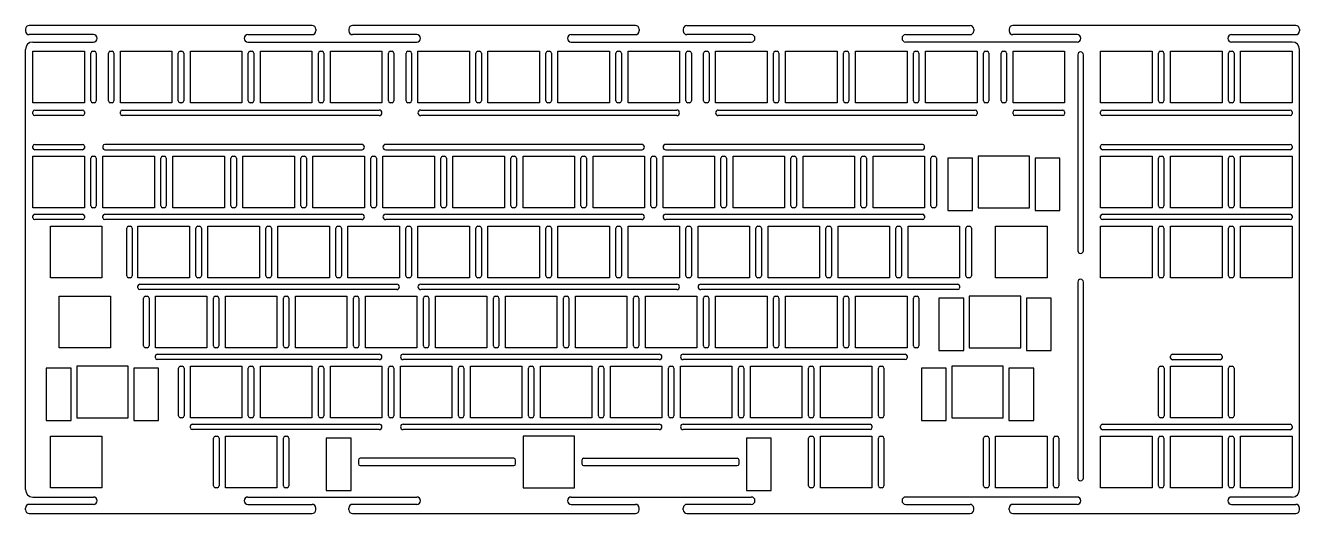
# Model space of a CAD drawing. Extents: x 6 to 352, y 1 to 133.
import ezdxf

# ---------------------------------------------------------------- set-up
doc = ezdxf.new("R2010")
doc.units = 0
doc.header["$MEASUREMENT"] = 0
doc.layers.add('SUIT-00-06_PBL7', color=7, linetype='Continuous')

msp = doc.modelspace()

# ---------------------------------------------------------------- linework, layer by layer
at = {"linetype": 'Continuous'}
for p, q in [((5.59, 132.46), (5.59, 131.96)), ((83.59, 133.46), (6.59, 133.46)), ((84.59, 132.46), (84.59, 131.96)), ((93.59, 132.46), (93.59, 131.96)), ((171.59, 133.46), (94.59, 133.46)), ((172.59, 132.46), (172.59, 131.96)), ((184.59, 132.46), (184.59, 131.96)), ((185.59, 133.46), (262.6, 133.46)), ((263.6, 132.46), (263.6, 131.96)), ((273.26, 132.46), (273.26, 131.96)), ((351.26, 133.46), (274.26, 133.46)), ((352.26, 132.46), (352.26, 131.96)), ((24.09, 130.96), (6.59, 130.96)), ((7.59, 128.96), (24.09, 128.96)), ((25.09, 129.96), (25.09, 129.96)), ((65.09, 129.96), (65.09, 129.96)), ((66.09, 130.96), (83.59, 130.96)), ((66.09, 128.96), (112.09, 128.96)), ((112.09, 130.96), (94.59, 130.96)), ((113.09, 129.96), (113.09, 129.96)), ((153.09, 129.96), (153.09, 129.96)), ((154.09, 130.96), (171.59, 130.96)), ((154.09, 128.96), (203.09, 128.96)), ((203.09, 130.96), (185.59, 130.96)), ((204.09, 129.96), (204.09, 129.96)), ((244.1, 129.96), (244.1, 129.96)), ((245.1, 130.96), (262.6, 130.96)), ((291.76, 128.96), (245.1, 128.96)), ((291.76, 130.96), (274.26, 130.96)), ((292.76, 129.96), (292.76, 129.96)), ((332.76, 129.96), (332.76, 129.96)), ((333.76, 130.96), (351.26, 130.96)), ((350.26, 128.96), (333.76, 128.96)), ((5.59, 7.13), (5.59, 126.96)), ((23.37, 112.94), (23.37, 125.94)), ((23.87, 126.44), (24.37, 126.44)), ((24.87, 125.94), (24.87, 112.94)), ((28.18, 112.94), (28.18, 125.94)), ((28.68, 126.44), (29.18, 126.44)), ((29.68, 125.94), (29.68, 112.94)), ((47.18, 112.94), (47.18, 125.94)), ((47.68, 126.44), (48.18, 126.44)), ((48.68, 125.94), (48.68, 112.94)), ((66.23, 112.94), (66.23, 125.94)), ((66.73, 126.44), (67.23, 126.44)), ((67.73, 125.94), (67.73, 112.94)), ((85.28, 112.94), (85.28, 125.94)), ((85.78, 126.44), (86.28, 126.44)), ((86.78, 125.94), (86.78, 112.94)), ((104.33, 112.94), (104.33, 125.94)), ((104.83, 126.44), (105.33, 126.44)), ((105.83, 125.94), (105.83, 112.94)), ((109.14, 112.94), (109.14, 125.94)), ((109.64, 126.44), (110.14, 126.44)), ((110.64, 125.94), (110.64, 112.94)), ((128.15, 112.94), (128.15, 125.94)), ((128.65, 126.44), (129.15, 126.44)), ((129.65, 125.94), (129.65, 112.94)), ((147.2, 112.94), (147.2, 125.94)), ((147.7, 126.44), (148.2, 126.44)), ((148.7, 125.94), (148.7, 112.94)), ((166.25, 112.94), (166.25, 125.94)), ((166.75, 126.44), (167.25, 126.44)), ((167.75, 125.94), (167.75, 112.94)), ((185.3, 112.94), (185.3, 125.94)), ((185.8, 126.44), (186.3, 126.44)), ((186.8, 125.94), (186.8, 112.94)), ((190.11, 112.94), (190.11, 125.94)), ((190.61, 126.44), (191.11, 126.44)), ((191.61, 125.94), (191.61, 112.94)), ((209.11, 112.94), (209.11, 125.94)), ((209.61, 126.44), (210.11, 126.44)), ((210.61, 125.94), (210.61, 112.94)), ((228.16, 112.94), (228.16, 125.94)), ((228.66, 126.44), (229.16, 126.44)), ((229.66, 125.94), (229.66, 112.94)), ((247.21, 112.94), (247.21, 125.94)), ((247.71, 126.44), (248.21, 126.44)), ((248.71, 125.94), (248.71, 112.94)), ((266.26, 112.94), (266.26, 125.94)), ((266.76, 126.44), (267.26, 126.44)), ((267.76, 125.94), (267.76, 112.94)), ((271.07, 112.94), (271.07, 125.94)), ((271.57, 126.44), (272.07, 126.44)), ((272.57, 125.94), (272.57, 112.94)), ((313.88, 112.94), (313.88, 125.94)), ((314.38, 126.44), (314.88, 126.44)), ((315.38, 125.94), (315.38, 112.94)), ((332.93, 112.94), (332.93, 125.94)), ((333.43, 126.44), (333.93, 126.44)), ((334.43, 125.94), (334.43, 112.94)), ((352.26, 7.13), (352.26, 126.96)), ((24.37, 112.44), (23.87, 112.44)), ((29.18, 112.44), (28.68, 112.44)), ((48.18, 112.44), (47.68, 112.44)), ((67.23, 112.44), (66.73, 112.44)), ((86.28, 112.44), (85.78, 112.44)), ((105.33, 112.44), (104.83, 112.44)), ((110.14, 112.44), (109.64, 112.44)), ((129.15, 112.44), (128.65, 112.44)), ((148.2, 112.44), (147.7, 112.44)), ((167.25, 112.44), (166.75, 112.44)), ((186.3, 112.44), (185.8, 112.44)), ((191.11, 112.44), (190.61, 112.44)), ((210.11, 112.44), (209.61, 112.44)), ((229.16, 112.44), (228.66, 112.44)), ((248.21, 112.44), (247.71, 112.44)), ((267.26, 112.44), (266.76, 112.44)), ((272.07, 112.44), (271.57, 112.44)), ((314.88, 112.44), (314.38, 112.44)), ((333.93, 112.44), (333.43, 112.44)), ((7.62, 109.44), (7.62, 109.94)), ((8.12, 110.44), (21.12, 110.44)), ((21.12, 108.94), (8.12, 108.94)), ((21.62, 109.94), (21.62, 109.44)), ((31.43, 109.44), (31.43, 109.94)), ((31.93, 110.44), (101.83, 110.44)), ((101.83, 108.94), (31.93, 108.94)), ((113.14, 110.44), (182.8, 110.44)), ((182.8, 108.94), (113.14, 108.94)), ((194.11, 110.44), (264.01, 110.44)), ((264.01, 108.94), (194.11, 108.94)), ((264.51, 109.94), (264.51, 109.44)), ((274.32, 109.44), (274.32, 109.94)), ((274.82, 110.44), (287.82, 110.44)), ((287.82, 108.94), (274.82, 108.94)), ((288.32, 109.94), (288.32, 109.44)), ((298.13, 109.44), (298.13, 109.94)), ((298.63, 110.44), (349.73, 110.44)), ((349.73, 108.94), (298.63, 108.94)), ((350.23, 109.94), (350.23, 109.44)), ((7.62, 100.11), (7.62, 100.61)), ((8.12, 101.11), (21.12, 101.11)), ((21.62, 100.61), (21.62, 100.11)), ((26.67, 100.61), (26.67, 100.11)), ((97.07, 101.11), (27.17, 101.11)), ((173.27, 101.11), (103.62, 101.11)), ((249.72, 101.11), (179.82, 101.11)), ((250.22, 100.11), (250.22, 100.61)), ((298.13, 100.11), (298.13, 100.61)), ((298.63, 101.11), (349.73, 101.11)), ((350.23, 100.61), (350.23, 100.11)), ((21.12, 99.61), (8.12, 99.61)), ((23.37, 84.36), (23.37, 97.36)), ((23.87, 97.86), (24.37, 97.86)), ((24.87, 97.36), (24.87, 84.36)), ((27.17, 99.61), (97.07, 99.61)), ((42.42, 84.36), (42.42, 97.36)), ((42.92, 97.86), (43.42, 97.86)), ((43.92, 97.36), (43.92, 84.36)), ((61.47, 84.36), (61.47, 97.36)), ((61.97, 97.86), (62.47, 97.86)), ((62.97, 97.36), (62.97, 84.36)), ((80.52, 84.36), (80.52, 97.36)), ((81.02, 97.86), (81.52, 97.86)), ((82.02, 97.36), (82.02, 84.36)), ((99.57, 84.36), (99.57, 97.36)), ((100.07, 97.86), (100.57, 97.86)), ((101.07, 97.36), (101.07, 84.36)), ((103.62, 99.61), (173.27, 99.61)), ((118.62, 84.36), (118.62, 97.36)), ((119.12, 97.86), (119.62, 97.86)), ((120.12, 97.36), (120.12, 84.36)), ((137.67, 84.36), (137.67, 97.36)), ((138.17, 97.86), (138.67, 97.86)), ((139.17, 97.36), (139.17, 84.36)), ((156.72, 84.36), (156.72, 97.36)), ((157.22, 97.86), (157.72, 97.86)), ((158.22, 97.36), (158.22, 84.36)), ((175.77, 84.36), (175.77, 97.36)), ((176.27, 97.86), (176.77, 97.86)), ((177.27, 97.36), (177.27, 84.36)), ((179.82, 99.61), (249.72, 99.61)), ((194.82, 84.36), (194.82, 97.36)), ((195.32, 97.86), (195.82, 97.86)), ((196.32, 97.36), (196.32, 84.36)), ((213.87, 84.36), (213.87, 97.36)), ((214.37, 97.86), (214.87, 97.86)), ((215.37, 97.36), (215.37, 84.36)), ((232.92, 84.36), (232.92, 97.36)), ((233.42, 97.86), (233.92, 97.86)), ((234.42, 97.36), (234.42, 84.36)), ((251.97, 84.36), (251.97, 97.36)), ((252.47, 97.86), (252.97, 97.86)), ((253.47, 97.36), (253.47, 84.36)), ((349.73, 99.61), (298.63, 99.61)), ((313.88, 84.36), (313.88, 97.36)), ((314.38, 97.86), (314.88, 97.86)), ((315.38, 97.36), (315.38, 84.36)), ((332.93, 84.36), (332.93, 97.36)), ((333.43, 97.86), (333.93, 97.86)), ((334.43, 97.36), (334.43, 84.36)), ((24.37, 83.86), (23.87, 83.86)), ((43.42, 83.86), (42.92, 83.86)), ((62.47, 83.86), (61.97, 83.86)), ((81.52, 83.86), (81.02, 83.86)), ((100.57, 83.86), (100.07, 83.86)), ((119.62, 83.86), (119.12, 83.86)), ((138.67, 83.86), (138.17, 83.86)), ((157.72, 83.86), (157.22, 83.86)), ((176.77, 83.86), (176.27, 83.86)), ((195.82, 83.86), (195.32, 83.86)), ((214.87, 83.86), (214.37, 83.86)), ((233.92, 83.86), (233.42, 83.86)), ((252.97, 83.86), (252.47, 83.86)), ((314.88, 83.86), (314.38, 83.86)), ((333.93, 83.86), (333.43, 83.86)), ((7.62, 81.11), (7.62, 81.61)), ((8.12, 82.11), (21.12, 82.11)), ((21.12, 80.61), (8.12, 80.61)), ((21.62, 81.61), (21.62, 81.11)), ((26.67, 81.11), (26.67, 81.61)), ((27.17, 82.11), (97.07, 82.11)), ((97.07, 80.61), (27.17, 80.61)), ((103.62, 82.11), (173.27, 82.11)), ((173.27, 80.61), (103.62, 80.61)), ((179.82, 82.11), (249.72, 82.11)), ((249.72, 80.61), (179.82, 80.61)), ((250.22, 81.61), (250.22, 81.11)), ((298.13, 81.11), (298.13, 81.61)), ((298.63, 82.11), (349.73, 82.11)), ((349.73, 80.61), (298.63, 80.61)), ((350.23, 81.61), (350.23, 81.11)), ((33.15, 65.31), (33.15, 78.31)), ((33.65, 78.81), (34.15, 78.81)), ((34.65, 78.31), (34.65, 65.31)), ((51.95, 65.31), (51.95, 78.31)), ((52.45, 78.81), (52.95, 78.81)), ((53.45, 78.31), (53.45, 65.31)), ((71, 65.31), (71, 78.31)), ((71.5, 78.81), (72, 78.81)), ((72.5, 78.31), (72.5, 65.31)), ((90.05, 65.31), (90.05, 78.31)), ((90.55, 78.81), (91.05, 78.81)), ((91.55, 78.31), (91.55, 65.31)), ((109.1, 65.31), (109.1, 78.31)), ((109.6, 78.81), (110.1, 78.81)), ((110.6, 78.31), (110.6, 65.31)), ((128.15, 65.31), (128.15, 78.31)), ((128.65, 78.81), (129.15, 78.81)), ((129.65, 78.31), (129.65, 65.31)), ((147.2, 65.31), (147.2, 78.31)), ((147.7, 78.81), (148.2, 78.81)), ((148.7, 78.31), (148.7, 65.31)), ((166.25, 65.31), (166.25, 78.31)), ((166.75, 78.81), (167.25, 78.81)), ((167.75, 78.31), (167.75, 65.31)), ((185.3, 65.31), (185.3, 78.31)), ((185.8, 78.81), (186.3, 78.81)), ((186.8, 78.31), (186.8, 65.31)), ((204.35, 65.31), (204.35, 78.31)), ((204.85, 78.81), (205.35, 78.81)), ((205.85, 78.31), (205.85, 65.31)), ((223.4, 65.31), (223.4, 78.31)), ((223.9, 78.81), (224.4, 78.81)), ((224.9, 78.31), (224.9, 65.31)), ((242.45, 65.31), (242.45, 78.31)), ((242.95, 78.81), (243.45, 78.81)), ((243.95, 78.31), (243.95, 65.31)), ((261.5, 65.31), (261.5, 78.31)), ((262, 78.81), (262.5, 78.81)), ((263, 78.31), (263, 65.31)), ((313.88, 65.31), (313.88, 78.31)), ((314.38, 78.81), (314.88, 78.81)), ((315.38, 78.31), (315.38, 65.31)), ((332.93, 65.31), (332.93, 78.31)), ((333.43, 78.81), (333.93, 78.81)), ((334.43, 78.31), (334.43, 65.31)), ((34.15, 64.81), (33.65, 64.81)), ((36.19, 62.06), (36.19, 62.56)), ((36.69, 63.06), (106.6, 63.06)), ((52.95, 64.81), (52.45, 64.81)), ((72, 64.81), (71.5, 64.81)), ((91.05, 64.81), (90.55, 64.81)), ((110.1, 64.81), (109.6, 64.81)), ((113.14, 63.06), (182.8, 63.06)), ((129.15, 64.81), (128.65, 64.81)), ((148.2, 64.81), (147.7, 64.81)), ((167.25, 64.81), (166.75, 64.81)), ((186.3, 64.81), (185.8, 64.81)), ((189.34, 63.06), (259.25, 63.06)), ((205.35, 64.81), (204.85, 64.81)), ((224.4, 64.81), (223.9, 64.81)), ((243.45, 64.81), (242.95, 64.81)), ((259.75, 62.56), (259.75, 62.06)), ((262.5, 64.81), (262, 64.81)), ((314.88, 64.81), (314.38, 64.81)), ((333.93, 64.81), (333.43, 64.81)), ((106.6, 61.56), (36.69, 61.56)), ((37.71, 46.26), (37.71, 59.26)), ((38.21, 59.76), (38.71, 59.76)), ((39.21, 59.26), (39.21, 46.26)), ((56.71, 46.26), (56.71, 59.26)), ((57.21, 59.76), (57.71, 59.76)), ((58.21, 59.26), (58.21, 46.26)), ((75.76, 46.26), (75.76, 59.26)), ((76.26, 59.76), (76.76, 59.76)), ((77.26, 59.26), (77.26, 46.26)), ((94.81, 46.26), (94.81, 59.26)), ((95.31, 59.76), (95.81, 59.76)), ((96.31, 59.26), (96.31, 46.26)), ((182.8, 61.56), (113.14, 61.56)), ((113.86, 46.26), (113.86, 59.26)), ((114.36, 59.76), (114.86, 59.76)), ((115.36, 59.26), (115.36, 46.26)), ((132.91, 46.26), (132.91, 59.26)), ((133.41, 59.76), (133.91, 59.76)), ((134.41, 59.26), (134.41, 46.26)), ((151.96, 46.26), (151.96, 59.26)), ((152.46, 59.76), (152.96, 59.76)), ((153.46, 59.26), (153.46, 46.26)), ((171.01, 46.26), (171.01, 59.26)), ((171.51, 59.76), (172.01, 59.76)), ((172.51, 59.26), (172.51, 46.26)), ((259.25, 61.56), (189.34, 61.56)), ((190.06, 46.26), (190.06, 59.26)), ((190.56, 59.76), (191.06, 59.76)), ((191.56, 59.26), (191.56, 46.26)), ((209.11, 46.26), (209.11, 59.26)), ((209.61, 59.76), (210.11, 59.76)), ((210.61, 59.26), (210.61, 46.26)), ((228.16, 46.26), (228.16, 59.26)), ((228.66, 59.76), (229.16, 59.76)), ((229.66, 59.26), (229.66, 46.26)), ((247.21, 46.26), (247.21, 59.26)), ((247.71, 59.76), (248.21, 59.76)), ((248.71, 59.26), (248.71, 46.26)), ((38.71, 45.76), (38.21, 45.76)), ((57.71, 45.76), (57.21, 45.76)), ((76.76, 45.76), (76.26, 45.76)), ((95.81, 45.76), (95.31, 45.76)), ((114.86, 45.76), (114.36, 45.76)), ((133.91, 45.76), (133.41, 45.76)), ((152.96, 45.76), (152.46, 45.76)), ((172.01, 45.76), (171.51, 45.76)), ((191.06, 45.76), (190.56, 45.76)), ((210.11, 45.76), (209.61, 45.76)), ((229.16, 45.76), (228.66, 45.76)), ((248.21, 45.76), (247.71, 45.76)), ((40.96, 43.01), (40.96, 43.51)), ((41.46, 44.01), (101.83, 44.01)), ((101.83, 42.51), (41.46, 42.51)), ((108.38, 44.01), (178.03, 44.01)), ((178.03, 42.51), (108.38, 42.51)), ((184.58, 44.01), (244.96, 44.01)), ((244.96, 42.51), (184.58, 42.51)), ((245.46, 43.51), (245.46, 43.01)), ((317.18, 42.96), (317.18, 43.46)), ((317.68, 43.96), (330.68, 43.96)), ((330.68, 42.46), (317.68, 42.46)), ((331.18, 43.46), (331.18, 42.96)), ((47.23, 27.21), (47.23, 40.21)), ((47.73, 40.71), (48.23, 40.71)), ((48.73, 40.21), (48.73, 27.21)), ((66.23, 27.21), (66.23, 40.21)), ((66.73, 40.71), (67.23, 40.71)), ((67.73, 40.21), (67.73, 27.21)), ((85.28, 27.21), (85.28, 40.21)), ((85.78, 40.71), (86.28, 40.71)), ((86.78, 40.21), (86.78, 27.21)), ((104.33, 27.21), (104.33, 40.21)), ((104.83, 40.71), (105.33, 40.71)), ((105.83, 40.21), (105.83, 27.21)), ((123.38, 27.21), (123.38, 40.21)), ((123.88, 40.71), (124.38, 40.71)), ((124.88, 40.21), (124.88, 27.21)), ((142.43, 27.21), (142.43, 40.21)), ((142.93, 40.71), (143.43, 40.71)), ((143.93, 40.21), (143.93, 27.21)), ((161.48, 27.21), (161.48, 40.21)), ((161.98, 40.71), (162.48, 40.71)), ((162.98, 40.21), (162.98, 27.21)), ((180.53, 27.21), (180.53, 40.21)), ((181.03, 40.71), (181.53, 40.71)), ((182.03, 40.21), (182.03, 27.21)), ((199.58, 27.21), (199.58, 40.21)), ((200.08, 40.71), (200.58, 40.71)), ((201.08, 40.21), (201.08, 27.21)), ((218.63, 27.21), (218.63, 40.21)), ((219.13, 40.71), (219.63, 40.71)), ((220.13, 40.21), (220.13, 27.21)), ((237.68, 27.21), (237.68, 40.21)), ((238.18, 40.71), (238.68, 40.71)), ((239.18, 40.21), (239.18, 27.21)), ((313.93, 27.21), (313.93, 40.21)), ((314.43, 40.71), (314.93, 40.71)), ((315.43, 40.21), (315.43, 27.21)), ((332.93, 27.21), (332.93, 40.21)), ((333.43, 40.71), (333.93, 40.71)), ((334.43, 40.21), (334.43, 27.21)), ((48.23, 26.71), (47.73, 26.71)), ((50.48, 23.96), (50.48, 24.46)), ((50.98, 24.96), (101.83, 24.96)), ((67.23, 26.71), (66.73, 26.71)), ((86.28, 26.71), (85.78, 26.71)), ((105.33, 26.71), (104.83, 26.71)), ((108.38, 24.96), (178.03, 24.96)), ((124.38, 26.71), (123.88, 26.71)), ((143.43, 26.71), (142.93, 26.71)), ((162.48, 26.71), (161.98, 26.71)), ((181.53, 26.71), (181.03, 26.71)), ((184.58, 24.96), (235.43, 24.96)), ((200.58, 26.71), (200.08, 26.71)), ((219.63, 26.71), (219.13, 26.71)), ((235.93, 24.46), (235.93, 23.96)), ((238.68, 26.71), (238.18, 26.71)), ((298.13, 23.91), (298.13, 24.41)), ((298.63, 24.91), (349.73, 24.91)), ((314.93, 26.71), (314.43, 26.71)), ((333.93, 26.71), (333.43, 26.71)), ((350.23, 24.41), (350.23, 23.91)), ((101.83, 23.46), (50.98, 23.46)), ((56.76, 8.16), (56.76, 21.16)), ((57.26, 21.66), (57.76, 21.66)), ((58.26, 21.16), (58.26, 8.16)), ((75.76, 8.16), (75.76, 21.16)), ((76.26, 21.66), (76.76, 21.66)), ((77.26, 21.16), (77.26, 8.16)), ((178.03, 23.46), (108.38, 23.46)), ((235.43, 23.46), (184.58, 23.46)), ((218.68, 8.16), (218.68, 21.16)), ((219.18, 21.66), (219.68, 21.66)), ((220.18, 21.16), (220.18, 8.16)), ((237.68, 8.16), (237.68, 21.16)), ((238.18, 21.66), (238.68, 21.66)), ((239.18, 21.16), (239.18, 8.16)), ((266.31, 8.16), (266.31, 21.16)), ((266.81, 21.66), (267.31, 21.66)), ((267.81, 21.16), (267.81, 8.16)), ((285.31, 8.16), (285.31, 21.16)), ((285.81, 21.66), (286.31, 21.66)), ((286.81, 21.16), (286.81, 8.16)), ((349.73, 23.41), (298.63, 23.41)), ((313.88, 8.16), (313.88, 21.16)), ((314.38, 21.66), (314.88, 21.66)), ((315.38, 21.16), (315.38, 8.16)), ((332.93, 8.16), (332.93, 21.16)), ((333.43, 21.66), (333.93, 21.66)), ((334.43, 21.16), (334.43, 8.16)), ((96.19, 15.16), (96.19, 14.16)), ((138.47, 15.66), (96.69, 15.66)), ((138.97, 14.16), (138.97, 15.16)), ((156.97, 15.16), (156.97, 14.16)), ((157.47, 15.66), (199.25, 15.66)), ((199.75, 14.16), (199.75, 15.16)), ((96.69, 13.66), (138.47, 13.66)), ((157.47, 13.66), (199.25, 13.66)), ((57.76, 7.66), (57.26, 7.66)), ((76.76, 7.66), (76.26, 7.66)), ((219.68, 7.66), (219.18, 7.66)), ((238.68, 7.66), (238.18, 7.66)), ((267.31, 7.66), (266.81, 7.66)), ((286.31, 7.66), (285.81, 7.66)), ((314.88, 7.66), (314.38, 7.66)), ((333.93, 7.66), (333.43, 7.66)), ((7.59, 5.13), (24.09, 5.13)), ((25.09, 4.13), (25.09, 4.13)), ((65.09, 4.13), (65.09, 4.13)), ((66.09, 5.13), (112.09, 5.13)), ((85.09, 5.13), (85.09, 5.13)), ((113.09, 4.13), (113.09, 4.13)), ((153.09, 4.13), (153.09, 4.13)), ((154.09, 5.13), (203.09, 5.13)), ((204.09, 4.13), (204.09, 4.13)), ((244.1, 4.13), (244.1, 4.13)), ((291.76, 5.13), (245.1, 5.13)), ((292.76, 4.13), (292.76, 4.13)), ((332.76, 4.13), (332.76, 4.13)), ((350.26, 5.13), (333.76, 5.13)), ((5.59, 1.64), (5.59, 2.13)), ((24.09, 3.13), (6.59, 3.13)), ((6.59, 0.64), (83.59, 0.64)), ((66.09, 3.13), (83.59, 3.13)), ((84.59, 1.64), (84.59, 2.13)), ((93.59, 1.64), (93.59, 2.13)), ((112.09, 3.13), (94.59, 3.13)), ((94.59, 0.64), (171.59, 0.64)), ((154.09, 3.13), (171.59, 3.13)), ((172.59, 1.64), (172.59, 2.13)), ((184.59, 1.64), (184.59, 2.13)), ((203.09, 3.13), (185.59, 3.13)), ((185.59, 0.64), (262.6, 0.64)), ((245.1, 3.13), (262.6, 3.13)), ((263.6, 1.64), (263.6, 2.13)), ((273.26, 1.64), (273.26, 2.13)), ((291.76, 3.13), (274.26, 3.13)), ((274.26, 0.64), (351.26, 0.64)), ((333.76, 3.13), (351.26, 3.13)), ((352.26, 1.64), (352.26, 2.13))]:
    msp.add_line(p, q, dxfattribs=at)
at = {"color": 0}
for p, q in [((7.62, 126.44), (21.62, 126.44)), ((7.62, 112.44), (7.62, 126.44)), ((21.62, 126.44), (21.62, 112.44)), ((31.43, 126.44), (45.43, 126.44)), ((31.43, 112.44), (31.43, 126.44)), ((45.43, 126.44), (45.43, 112.44)), ((50.48, 126.44), (64.48, 126.44)), ((50.48, 112.44), (50.48, 126.44)), ((64.48, 126.44), (64.48, 112.44)), ((69.53, 126.44), (83.53, 126.44)), ((69.53, 112.44), (69.53, 126.44)), ((83.53, 126.44), (83.53, 112.44)), ((88.58, 126.44), (102.58, 126.44)), ((88.58, 112.44), (88.58, 126.44)), ((102.58, 126.44), (102.58, 112.44)), ((112.39, 126.44), (126.4, 126.44)), ((112.39, 112.44), (112.39, 126.44)), ((126.4, 126.44), (126.4, 112.44)), ((131.44, 126.44), (145.45, 126.44)), ((131.44, 112.44), (131.44, 126.44)), ((145.45, 126.44), (145.45, 112.44)), ((150.49, 126.44), (164.5, 126.44)), ((150.49, 112.44), (150.49, 126.44)), ((164.5, 126.44), (164.5, 112.44)), ((169.54, 126.44), (183.55, 126.44)), ((169.54, 112.44), (169.54, 126.44)), ((183.55, 126.44), (183.55, 112.44)), ((193.36, 126.44), (207.36, 126.44)), ((193.36, 112.44), (193.36, 126.44)), ((207.36, 126.44), (207.36, 112.44)), ((212.41, 126.44), (226.41, 126.44)), ((212.41, 112.44), (212.41, 126.44)), ((226.41, 126.44), (226.41, 112.44)), ((231.46, 126.44), (245.46, 126.44)), ((231.46, 112.44), (231.46, 126.44)), ((245.46, 126.44), (245.46, 112.44)), ((250.51, 126.44), (264.51, 126.44)), ((250.51, 112.44), (250.51, 126.44)), ((264.51, 126.44), (264.51, 112.44)), ((274.32, 126.44), (288.32, 126.44)), ((274.32, 112.44), (274.32, 126.44)), ((288.32, 126.44), (288.32, 112.44)), ((298.13, 126.44), (312.13, 126.44)), ((298.13, 112.44), (298.13, 126.44)), ((312.13, 126.44), (312.13, 112.44)), ((317.18, 126.44), (331.18, 126.44)), ((317.18, 112.44), (317.18, 126.44)), ((331.18, 126.44), (331.18, 112.44)), ((336.23, 126.44), (350.23, 126.44)), ((336.23, 112.44), (336.23, 126.44)), ((350.23, 126.44), (350.23, 112.44)), ((21.62, 112.44), (7.62, 112.44)), ((45.43, 112.44), (31.43, 112.44)), ((64.48, 112.44), (50.48, 112.44)), ((83.53, 112.44), (69.53, 112.44)), ((102.58, 112.44), (88.58, 112.44)), ((126.4, 112.44), (112.39, 112.44)), ((145.45, 112.44), (131.44, 112.44)), ((164.5, 112.44), (150.49, 112.44)), ((183.55, 112.44), (169.54, 112.44)), ((207.36, 112.44), (193.36, 112.44)), ((226.41, 112.44), (212.41, 112.44)), ((245.46, 112.44), (231.46, 112.44)), ((264.51, 112.44), (250.51, 112.44)), ((288.32, 112.44), (274.32, 112.44)), ((312.13, 112.44), (298.13, 112.44)), ((331.18, 112.44), (317.18, 112.44)), ((350.23, 112.44), (336.23, 112.44)), ((7.62, 97.86), (21.62, 97.86)), ((7.62, 83.86), (7.62, 97.86)), ((21.62, 97.86), (21.62, 83.86)), ((26.67, 97.86), (40.67, 97.86)), ((26.67, 83.86), (26.67, 97.86)), ((40.67, 97.86), (40.67, 83.86)), ((45.72, 97.86), (59.72, 97.86)), ((45.72, 83.86), (45.72, 97.86)), ((59.72, 97.86), (59.72, 83.86)), ((64.77, 97.86), (78.77, 97.86)), ((64.77, 83.86), (64.77, 97.86)), ((78.77, 97.86), (78.77, 83.86)), ((83.82, 97.86), (97.82, 97.86)), ((83.82, 83.86), (83.82, 97.86)), ((97.82, 97.86), (97.82, 83.86)), ((102.87, 97.86), (116.87, 97.86)), ((102.87, 83.86), (102.87, 97.86)), ((116.87, 97.86), (116.87, 83.86)), ((121.92, 97.86), (135.92, 97.86)), ((121.92, 83.86), (121.92, 97.86)), ((135.92, 97.86), (135.92, 83.86)), ((140.97, 97.86), (154.97, 97.86)), ((140.97, 83.86), (140.97, 97.86)), ((154.97, 97.86), (154.97, 83.86)), ((160.02, 97.86), (174.02, 97.86)), ((160.02, 83.86), (160.02, 97.86)), ((174.02, 97.86), (174.02, 83.86)), ((179.07, 97.86), (193.07, 97.86)), ((179.07, 83.86), (179.07, 97.86)), ((193.07, 97.86), (193.07, 83.86)), ((198.12, 97.86), (212.12, 97.86)), ((198.12, 83.86), (198.12, 97.86)), ((212.12, 97.86), (212.12, 83.86)), ((217.17, 97.86), (231.17, 97.86)), ((217.17, 83.86), (217.17, 97.86)), ((231.17, 97.86), (231.17, 83.86)), ((236.22, 97.86), (250.22, 97.86)), ((236.22, 83.86), (236.22, 97.86)), ((250.22, 97.86), (250.22, 83.86)), ((263.27, 97.31), (256.52, 97.31)), ((256.52, 97.31), (256.52, 93.16)), ((263.27, 88.56), (263.27, 97.31)), ((264.79, 97.86), (264.79, 88.56)), ((278.8, 97.86), (264.79, 97.86)), ((278.8, 93.16), (278.8, 97.86)), ((287.07, 97.31), (280.32, 97.31)), ((280.32, 97.31), (280.32, 88.56)), ((287.07, 90.36), (287.07, 97.31)), ((298.13, 97.86), (312.13, 97.86)), ((298.13, 83.86), (298.13, 97.86)), ((312.13, 97.86), (312.13, 83.86)), ((317.18, 97.86), (331.18, 97.86)), ((317.18, 83.86), (317.18, 97.86)), ((331.18, 97.86), (331.18, 83.86)), ((336.23, 97.86), (350.23, 97.86)), ((336.23, 83.86), (336.23, 97.86)), ((350.23, 97.86), (350.23, 83.86)), ((256.52, 93.16), (256.52, 83.11)), ((278.8, 83.86), (278.8, 93.16)), ((287.07, 83.11), (287.07, 90.36)), ((263.27, 83.11), (263.27, 88.56)), ((264.79, 88.56), (264.79, 83.86)), ((280.32, 88.56), (280.32, 83.11)), ((21.62, 83.86), (7.62, 83.86)), ((40.67, 83.86), (26.67, 83.86)), ((59.72, 83.86), (45.72, 83.86)), ((78.77, 83.86), (64.77, 83.86)), ((97.82, 83.86), (83.82, 83.86)), ((116.87, 83.86), (102.87, 83.86)), ((135.92, 83.86), (121.92, 83.86)), ((154.97, 83.86), (140.97, 83.86)), ((174.02, 83.86), (160.02, 83.86)), ((193.07, 83.86), (179.07, 83.86)), ((212.12, 83.86), (198.12, 83.86)), ((231.17, 83.86), (217.17, 83.86)), ((250.22, 83.86), (236.22, 83.86)), ((264.79, 83.86), (278.8, 83.86)), ((312.13, 83.86), (298.13, 83.86)), ((331.18, 83.86), (317.18, 83.86)), ((350.23, 83.86), (336.23, 83.86)), ((256.52, 83.11), (263.27, 83.11)), ((280.32, 83.11), (287.07, 83.11)), ((12.38, 78.81), (26.38, 78.81)), ((12.38, 64.81), (12.38, 78.81)), ((26.38, 78.81), (26.38, 64.81)), ((36.19, 78.81), (50.2, 78.81)), ((36.19, 64.81), (36.19, 78.81)), ((50.2, 78.81), (50.2, 64.81)), ((55.24, 78.81), (69.25, 78.81)), ((55.24, 64.81), (55.24, 78.81)), ((69.25, 78.81), (69.25, 64.81)), ((74.29, 78.81), (88.3, 78.81)), ((74.29, 64.81), (74.29, 78.81)), ((88.3, 78.81), (88.3, 64.81)), ((93.34, 78.81), (107.35, 78.81)), ((93.34, 64.81), (93.34, 78.81)), ((107.35, 78.81), (107.35, 64.81)), ((112.39, 78.81), (126.4, 78.81)), ((112.39, 64.81), (112.39, 78.81)), ((126.4, 78.81), (126.4, 64.81)), ((131.44, 78.81), (145.45, 78.81)), ((131.44, 64.81), (131.44, 78.81)), ((145.45, 78.81), (145.45, 64.81)), ((150.49, 78.81), (164.5, 78.81)), ((150.49, 64.81), (150.49, 78.81)), ((164.5, 78.81), (164.5, 64.81)), ((169.54, 78.81), (183.55, 78.81)), ((169.54, 64.81), (169.54, 78.81)), ((183.55, 78.81), (183.55, 64.81)), ((188.59, 78.81), (202.6, 78.81)), ((188.59, 64.81), (188.59, 78.81)), ((202.6, 78.81), (202.6, 64.81)), ((207.64, 78.81), (221.65, 78.81)), ((207.64, 64.81), (207.64, 78.81)), ((221.65, 78.81), (221.65, 64.81)), ((226.69, 78.81), (240.7, 78.81)), ((226.69, 64.81), (226.69, 78.81)), ((240.7, 78.81), (240.7, 64.81)), ((245.74, 78.81), (259.75, 78.81)), ((245.74, 64.81), (245.74, 78.81)), ((259.75, 78.81), (259.75, 64.81)), ((269.56, 78.81), (283.56, 78.81)), ((269.56, 64.81), (269.56, 78.81)), ((283.56, 78.81), (283.56, 64.81)), ((298.13, 78.81), (312.13, 78.81)), ((298.13, 64.81), (298.13, 78.81)), ((312.13, 78.81), (312.13, 64.81)), ((317.18, 78.81), (331.18, 78.81)), ((317.18, 64.81), (317.18, 78.81)), ((331.18, 78.81), (331.18, 64.81)), ((336.23, 78.81), (350.23, 78.81)), ((336.23, 64.81), (336.23, 78.81)), ((350.23, 78.81), (350.23, 64.81)), ((26.38, 64.81), (12.38, 64.81)), ((50.2, 64.81), (36.19, 64.81)), ((69.25, 64.81), (55.24, 64.81)), ((88.3, 64.81), (74.29, 64.81)), ((107.35, 64.81), (93.34, 64.81)), ((126.4, 64.81), (112.39, 64.81)), ((145.45, 64.81), (131.44, 64.81)), ((164.5, 64.81), (150.49, 64.81)), ((183.55, 64.81), (169.54, 64.81)), ((202.6, 64.81), (188.59, 64.81)), ((221.65, 64.81), (207.64, 64.81)), ((240.7, 64.81), (226.69, 64.81)), ((259.75, 64.81), (245.74, 64.81)), ((283.56, 64.81), (269.56, 64.81)), ((312.13, 64.81), (298.13, 64.81)), ((331.18, 64.81), (317.18, 64.81)), ((350.23, 64.81), (336.23, 64.81)), ((14.76, 59.76), (28.76, 59.76)), ((14.76, 45.76), (14.76, 59.76)), ((28.76, 59.76), (28.76, 45.76)), ((40.96, 59.76), (54.96, 59.76)), ((40.96, 45.76), (40.96, 59.76)), ((54.96, 59.76), (54.96, 45.76)), ((60.01, 59.76), (74.01, 59.76)), ((60.01, 45.76), (60.01, 59.76)), ((74.01, 59.76), (74.01, 45.76)), ((79.06, 59.76), (93.06, 59.76)), ((79.06, 45.76), (79.06, 59.76)), ((93.06, 59.76), (93.06, 45.76)), ((98.11, 59.76), (112.11, 59.76)), ((98.11, 45.76), (98.11, 59.76)), ((112.11, 59.76), (112.11, 45.76)), ((117.16, 59.76), (131.16, 59.76)), ((117.16, 45.76), (117.16, 59.76)), ((131.16, 59.76), (131.16, 45.76)), ((136.21, 59.76), (150.21, 59.76)), ((136.21, 45.76), (136.21, 59.76)), ((150.21, 59.76), (150.21, 45.76)), ((155.26, 59.76), (169.26, 59.76)), ((155.26, 45.76), (155.26, 59.76)), ((169.26, 59.76), (169.26, 45.76)), ((174.31, 59.76), (188.31, 59.76)), ((174.31, 45.76), (174.31, 59.76)), ((188.31, 59.76), (188.31, 45.76)), ((193.36, 59.76), (207.36, 59.76)), ((193.36, 45.76), (193.36, 59.76)), ((207.36, 59.76), (207.36, 45.76)), ((212.41, 59.76), (226.41, 59.76)), ((212.41, 45.76), (212.41, 59.76)), ((226.41, 59.76), (226.41, 45.76)), ((231.46, 59.76), (245.46, 59.76)), ((231.46, 45.76), (231.46, 59.76)), ((245.46, 59.76), (245.46, 45.76)), ((260.89, 59.21), (254.14, 59.21)), ((254.14, 59.21), (254.14, 52.26)), ((260.89, 50.46), (260.89, 59.21)), ((262.41, 59.76), (262.41, 55.06)), ((276.41, 59.76), (262.41, 59.76)), ((276.41, 50.46), (276.41, 59.76)), ((284.69, 59.21), (277.94, 59.21)), ((277.94, 59.21), (277.94, 55.06)), ((284.69, 52.26), (284.69, 59.21)), ((254.14, 52.26), (254.14, 45.01)), ((262.41, 55.06), (262.41, 45.76)), ((277.94, 55.06), (277.94, 45.01)), ((284.69, 45.01), (284.69, 52.26)), ((260.89, 45.01), (260.89, 50.46)), ((276.41, 45.76), (276.41, 50.46)), ((28.76, 45.76), (14.76, 45.76)), ((54.96, 45.76), (40.96, 45.76)), ((74.01, 45.76), (60.01, 45.76)), ((93.06, 45.76), (79.06, 45.76)), ((112.11, 45.76), (98.11, 45.76)), ((131.16, 45.76), (117.16, 45.76)), ((150.21, 45.76), (136.21, 45.76)), ((169.26, 45.76), (155.26, 45.76)), ((188.31, 45.76), (174.31, 45.76)), ((207.36, 45.76), (193.36, 45.76)), ((226.41, 45.76), (212.41, 45.76)), ((245.46, 45.76), (231.46, 45.76)), ((262.41, 45.76), (276.41, 45.76)), ((254.14, 45.01), (260.89, 45.01)), ((277.94, 45.01), (284.69, 45.01)), ((18, 40.16), (11.25, 40.16)), ((11.25, 40.16), (11.25, 33.21)), ((18, 31.41), (18, 40.16)), ((19.53, 40.71), (19.53, 36.01)), ((33.52, 40.71), (19.53, 40.71)), ((33.52, 31.41), (33.52, 40.71)), ((41.8, 40.16), (35.05, 40.16)), ((35.05, 40.16), (35.05, 36.01)), ((41.8, 33.21), (41.8, 40.16)), ((50.48, 40.71), (64.48, 40.71)), ((50.48, 26.71), (50.48, 40.71)), ((64.48, 40.71), (64.48, 26.71)), ((69.53, 40.71), (83.53, 40.71)), ((69.53, 26.71), (69.53, 40.71)), ((83.53, 40.71), (83.53, 26.71)), ((88.58, 40.71), (102.58, 40.71)), ((88.58, 26.71), (88.58, 40.71)), ((102.58, 40.71), (102.58, 26.71)), ((107.63, 40.71), (121.63, 40.71)), ((107.63, 26.71), (107.63, 40.71)), ((121.63, 40.71), (121.63, 26.71)), ((126.68, 40.71), (140.68, 40.71)), ((126.68, 26.71), (126.68, 40.71)), ((140.68, 40.71), (140.68, 26.71)), ((145.73, 40.71), (159.73, 40.71)), ((145.73, 26.71), (145.73, 40.71)), ((159.73, 40.71), (159.73, 26.71)), ((164.78, 40.71), (178.78, 40.71)), ((164.78, 26.71), (164.78, 40.71)), ((178.78, 40.71), (178.78, 26.71)), ((183.83, 40.71), (197.83, 40.71)), ((183.83, 26.71), (183.83, 40.71)), ((197.83, 40.71), (197.83, 26.71)), ((202.88, 40.71), (216.88, 40.71)), ((202.88, 26.71), (202.88, 40.71)), ((216.88, 40.71), (216.88, 26.71)), ((221.93, 40.71), (235.93, 40.71)), ((221.93, 26.71), (221.93, 40.71)), ((235.93, 40.71), (235.93, 26.71)), ((256.13, 40.16), (249.38, 40.16)), ((249.38, 40.16), (249.38, 33.21)), ((256.13, 31.41), (256.13, 40.16)), ((257.65, 40.71), (257.65, 36.01)), ((271.65, 40.71), (257.65, 40.71)), ((271.65, 31.41), (271.65, 40.71)), ((279.93, 40.16), (273.18, 40.16)), ((273.18, 40.16), (273.18, 31.41)), ((279.93, 33.21), (279.93, 40.16)), ((317.18, 40.71), (331.18, 40.71)), ((317.18, 26.71), (317.18, 40.71)), ((331.18, 40.71), (331.18, 26.71)), ((19.53, 36.01), (19.53, 26.71)), ((35.05, 36.01), (35.05, 25.96)), ((257.65, 36.01), (257.65, 26.71)), ((11.25, 33.21), (11.25, 25.96)), ((18, 25.96), (18, 31.41)), ((33.52, 26.71), (33.52, 31.41)), ((41.8, 25.96), (41.8, 33.21)), ((249.38, 33.21), (249.38, 25.96)), ((256.13, 25.96), (256.13, 31.41)), ((271.65, 26.71), (271.65, 31.41)), ((273.18, 31.41), (273.18, 25.96)), ((279.93, 25.96), (279.93, 33.21)), ((11.25, 25.96), (18, 25.96)), ((19.53, 26.71), (33.52, 26.71)), ((35.05, 25.96), (41.8, 25.96)), ((64.48, 26.71), (50.48, 26.71)), ((83.53, 26.71), (69.53, 26.71)), ((102.58, 26.71), (88.58, 26.71)), ((121.63, 26.71), (107.63, 26.71)), ((140.68, 26.71), (126.68, 26.71)), ((159.73, 26.71), (145.73, 26.71)), ((178.78, 26.71), (164.78, 26.71)), ((197.83, 26.71), (183.83, 26.71)), ((216.88, 26.71), (202.88, 26.71)), ((235.93, 26.71), (221.93, 26.71)), ((249.38, 25.96), (256.13, 25.96)), ((257.65, 26.71), (271.65, 26.71)), ((273.18, 25.96), (279.93, 25.96)), ((331.18, 26.71), (317.18, 26.71)), ((12.38, 21.66), (26.38, 21.66)), ((12.38, 7.66), (12.38, 21.66)), ((26.38, 21.66), (26.38, 7.66)), ((60.01, 21.66), (74.01, 21.66)), ((60.01, 7.66), (60.01, 21.66)), ((74.01, 21.66), (74.01, 7.66)), ((94.19, 21.11), (87.44, 21.11)), ((87.44, 21.11), (87.44, 14.16)), ((94.19, 12.36), (94.19, 21.11)), ((140.97, 21.66), (140.97, 12.36)), ((154.97, 21.66), (140.97, 21.66)), ((154.97, 12.36), (154.97, 21.66)), ((208.49, 21.11), (201.75, 21.11)), ((201.75, 21.11), (201.75, 12.36)), ((208.49, 14.16), (208.49, 21.11)), ((221.93, 21.66), (235.93, 21.66)), ((221.93, 7.66), (221.93, 21.66)), ((235.93, 21.66), (235.93, 7.66)), ((269.56, 21.66), (283.56, 21.66)), ((269.56, 7.66), (269.56, 21.66)), ((283.56, 21.66), (283.56, 7.66)), ((298.13, 21.66), (312.13, 21.66)), ((298.13, 7.66), (298.13, 21.66)), ((312.13, 21.66), (312.13, 7.66)), ((317.18, 21.66), (331.18, 21.66)), ((317.18, 7.66), (317.18, 21.66)), ((331.18, 21.66), (331.18, 7.66)), ((336.23, 21.66), (350.23, 21.66)), ((336.23, 7.66), (336.23, 21.66)), ((350.23, 21.66), (350.23, 7.66)), ((87.44, 14.16), (87.44, 6.91)), ((208.49, 6.91), (208.49, 14.16)), ((94.19, 6.91), (94.19, 12.36)), ((140.97, 12.36), (140.97, 7.66)), ((154.97, 7.66), (154.97, 12.36)), ((201.75, 12.36), (201.75, 6.91)), ((26.38, 7.66), (12.38, 7.66)), ((74.01, 7.66), (60.01, 7.66)), ((140.97, 7.66), (154.97, 7.66)), ((235.93, 7.66), (221.93, 7.66)), ((283.56, 7.66), (269.56, 7.66)), ((312.13, 7.66), (298.13, 7.66)), ((331.18, 7.66), (317.18, 7.66)), ((350.23, 7.66), (336.23, 7.66)), ((87.44, 6.91), (94.19, 6.91)), ((201.75, 6.91), (208.49, 6.91))]:
    msp.add_line(p, q, dxfattribs=at)
at = {"linetype": 'Continuous'}
for centre, radius, start, end in [((6.59, 132.46), 1, 90, 180), ((6.59, 131.96), 1, 180, 270), ((83.59, 132.46), 1, 0, 90), ((83.59, 131.96), 1, 270, 0), ((94.59, 132.46), 1, 90, 180), ((94.59, 131.96), 1, 180, 270), ((171.59, 132.46), 1, 0, 90), ((171.59, 131.96), 1, 270, 0), ((185.59, 132.46), 1, 90, 180), ((185.59, 131.96), 1, 180, 270), ((262.6, 132.46), 1, 0, 90), ((262.6, 131.96), 1, 270, 0), ((274.26, 132.46), 1, 90, 180), ((274.26, 131.96), 1, 180, 270), ((351.26, 132.46), 1, 0, 90), ((351.26, 131.96), 1, 270, 0), ((7.59, 126.96), 2, 90, 180), ((24.09, 129.96), 1, 0, 90), ((24.09, 129.96), 1, 270, 0), ((66.09, 129.96), 1, 90, 180), ((66.09, 129.96), 1, 180, 270), ((112.09, 129.96), 1, 0, 90), ((112.09, 129.96), 1, 270, 0), ((154.09, 129.96), 1, 90, 180), ((154.09, 129.96), 1, 180, 270), ((203.09, 129.96), 1, 0, 90), ((203.09, 129.96), 1, 270, 0), ((245.1, 129.96), 1, 90, 180), ((245.1, 129.96), 1, 180, 270), ((291.76, 129.96), 1, 0, 90), ((291.76, 129.96), 1, 270, 0), ((333.76, 129.96), 1, 90, 180), ((333.76, 129.96), 1, 180, 270), ((350.26, 126.96), 2, 0, 90), ((23.87, 125.94), 0.5, 90, 180), ((24.37, 125.94), 0.5, 0, 90), ((28.68, 125.94), 0.5, 90, 180), ((29.18, 125.94), 0.5, 0, 90), ((47.68, 125.94), 0.5, 90, 180), ((48.18, 125.94), 0.5, 0, 90), ((66.73, 125.94), 0.5, 90, 180), ((67.23, 125.94), 0.5, 0, 90), ((85.78, 125.94), 0.5, 90, 180), ((86.28, 125.94), 0.5, 0, 90), ((104.83, 125.94), 0.5, 90, 180), ((105.33, 125.94), 0.5, 0, 90), ((109.64, 125.94), 0.5, 90, 180), ((110.14, 125.94), 0.5, 0, 90), ((128.65, 125.94), 0.5, 90, 180), ((129.15, 125.94), 0.5, 0, 90), ((147.7, 125.94), 0.5, 90, 180), ((148.2, 125.94), 0.5, 0, 90), ((166.75, 125.94), 0.5, 90, 180), ((167.25, 125.94), 0.5, 0, 90), ((185.8, 125.94), 0.5, 90, 180), ((186.3, 125.94), 0.5, 0, 90), ((190.61, 125.94), 0.5, 90, 180), ((191.11, 125.94), 0.5, 0, 90), ((209.61, 125.94), 0.5, 90, 180), ((210.11, 125.94), 0.5, 0, 90), ((228.66, 125.94), 0.5, 90, 180), ((229.16, 125.94), 0.5, 0, 90), ((247.71, 125.94), 0.5, 90, 180), ((248.21, 125.94), 0.5, 0, 90), ((266.76, 125.94), 0.5, 90, 180), ((267.26, 125.94), 0.5, 0, 90), ((271.57, 125.94), 0.5, 90, 180), ((272.07, 125.94), 0.5, 0, 90), ((314.38, 125.94), 0.5, 90, 180), ((314.88, 125.94), 0.5, 0, 90), ((333.43, 125.94), 0.5, 90, 180), ((333.93, 125.94), 0.5, 0, 90), ((23.87, 112.94), 0.5, 180, 270), ((24.37, 112.94), 0.5, 270, 0), ((28.68, 112.94), 0.5, 180, 270), ((29.18, 112.94), 0.5, 270, 0), ((47.68, 112.94), 0.5, 180, 270), ((48.18, 112.94), 0.5, 270, 0), ((66.73, 112.94), 0.5, 180, 270), ((67.23, 112.94), 0.5, 270, 0), ((85.78, 112.94), 0.5, 180, 270), ((86.28, 112.94), 0.5, 270, 0), ((104.83, 112.94), 0.5, 180, 270), ((105.33, 112.94), 0.5, 270, 0), ((109.64, 112.94), 0.5, 180, 270), ((110.14, 112.94), 0.5, 270, 0), ((128.65, 112.94), 0.5, 180, 270), ((129.15, 112.94), 0.5, 270, 0), ((147.7, 112.94), 0.5, 180, 270), ((148.2, 112.94), 0.5, 270, 0), ((166.75, 112.94), 0.5, 180, 270), ((167.25, 112.94), 0.5, 270, 0), ((185.8, 112.94), 0.5, 180, 270), ((186.3, 112.94), 0.5, 270, 0), ((190.61, 112.94), 0.5, 180, 270), ((191.11, 112.94), 0.5, 270, 0), ((209.61, 112.94), 0.5, 180, 270), ((210.11, 112.94), 0.5, 270, 0), ((228.66, 112.94), 0.5, 180, 270), ((229.16, 112.94), 0.5, 270, 0), ((247.71, 112.94), 0.5, 180, 270), ((248.21, 112.94), 0.5, 270, 0), ((266.76, 112.94), 0.5, 180, 270), ((267.26, 112.94), 0.5, 270, 0), ((271.57, 112.94), 0.5, 180, 270), ((272.07, 112.94), 0.5, 270, 0), ((314.38, 112.94), 0.5, 180, 270), ((314.88, 112.94), 0.5, 270, 0), ((333.43, 112.94), 0.5, 180, 270), ((333.93, 112.94), 0.5, 270, 0), ((8.12, 109.94), 0.5, 90, 180), ((8.12, 109.44), 0.5, 180, 270), ((21.12, 109.94), 0.5, 0, 90), ((21.12, 109.44), 0.5, 270, 0), ((31.93, 109.94), 0.5, 90, 180), ((31.93, 109.44), 0.5, 180, 270), ((101.83, 109.69), 0.75, 270, 90), ((113.14, 109.69), 0.75, 90, 270), ((182.8, 109.69), 0.75, 270, 90), ((194.11, 109.69), 0.75, 90, 270), ((264.01, 109.94), 0.5, 0, 90), ((264.01, 109.44), 0.5, 270, 0), ((274.82, 109.94), 0.5, 90, 180), ((274.82, 109.44), 0.5, 180, 270), ((287.82, 109.94), 0.5, 0, 90), ((287.82, 109.44), 0.5, 270, 0), ((298.63, 109.94), 0.5, 90, 180), ((298.63, 109.44), 0.5, 180, 270), ((349.73, 109.94), 0.5, 0, 90), ((349.73, 109.44), 0.5, 270, 0), ((8.12, 100.61), 0.5, 90, 180), ((21.12, 100.61), 0.5, 0, 90), ((27.17, 100.61), 0.5, 90, 180), ((97.07, 100.36), 0.75, 270, 90), ((103.62, 100.36), 0.75, 90, 270), ((173.27, 100.36), 0.75, 270, 90), ((179.82, 100.36), 0.75, 90, 270), ((249.72, 100.61), 0.5, 0, 90), ((298.63, 100.61), 0.5, 90, 180), ((349.73, 100.61), 0.5, 0, 90), ((8.12, 100.11), 0.5, 180, 270), ((21.12, 100.11), 0.5, 270, 0), ((23.87, 97.36), 0.5, 90, 180), ((24.37, 97.36), 0.5, 0, 90), ((27.17, 100.11), 0.5, 180, 270), ((42.92, 97.36), 0.5, 90, 180), ((43.42, 97.36), 0.5, 0, 90), ((61.97, 97.36), 0.5, 90, 180), ((62.47, 97.36), 0.5, 0, 90), ((81.02, 97.36), 0.5, 90, 180), ((81.52, 97.36), 0.5, 0, 90), ((100.07, 97.36), 0.5, 90, 180), ((100.57, 97.36), 0.5, 0, 90), ((119.12, 97.36), 0.5, 90, 180), ((119.62, 97.36), 0.5, 0, 90), ((138.17, 97.36), 0.5, 90, 180), ((138.67, 97.36), 0.5, 0, 90), ((157.22, 97.36), 0.5, 90, 180), ((157.72, 97.36), 0.5, 0, 90), ((176.27, 97.36), 0.5, 90, 180), ((176.77, 97.36), 0.5, 0, 90), ((195.32, 97.36), 0.5, 90, 180), ((195.82, 97.36), 0.5, 0, 90), ((214.37, 97.36), 0.5, 90, 180), ((214.87, 97.36), 0.5, 0, 90), ((233.42, 97.36), 0.5, 90, 180), ((233.92, 97.36), 0.5, 0, 90), ((249.72, 100.11), 0.5, 270, 0), ((252.47, 97.36), 0.5, 90, 180), ((252.97, 97.36), 0.5, 0, 90), ((298.63, 100.11), 0.5, 180, 270), ((314.38, 97.36), 0.5, 90, 180), ((314.88, 97.36), 0.5, 0, 90), ((333.43, 97.36), 0.5, 90, 180), ((333.93, 97.36), 0.5, 0, 90), ((349.73, 100.11), 0.5, 270, 0), ((23.87, 84.36), 0.5, 180, 270), ((24.37, 84.36), 0.5, 270, 0), ((42.92, 84.36), 0.5, 180, 270), ((43.42, 84.36), 0.5, 270, 0), ((61.97, 84.36), 0.5, 180, 270), ((62.47, 84.36), 0.5, 270, 0), ((81.02, 84.36), 0.5, 180, 270), ((81.52, 84.36), 0.5, 270, 0), ((100.07, 84.36), 0.5, 180, 270), ((100.57, 84.36), 0.5, 270, 0), ((119.12, 84.36), 0.5, 180, 270), ((119.62, 84.36), 0.5, 270, 0), ((138.17, 84.36), 0.5, 180, 270), ((138.67, 84.36), 0.5, 270, 0), ((157.22, 84.36), 0.5, 180, 270), ((157.72, 84.36), 0.5, 270, 0), ((176.27, 84.36), 0.5, 180, 270), ((176.77, 84.36), 0.5, 270, 0), ((195.32, 84.36), 0.5, 180, 270), ((195.82, 84.36), 0.5, 270, 0), ((214.37, 84.36), 0.5, 180, 270), ((214.87, 84.36), 0.5, 270, 0), ((233.42, 84.36), 0.5, 180, 270), ((233.92, 84.36), 0.5, 270, 0), ((252.47, 84.36), 0.5, 180, 270), ((252.97, 84.36), 0.5, 270, 0), ((314.38, 84.36), 0.5, 180, 270), ((314.88, 84.36), 0.5, 270, 0), ((333.43, 84.36), 0.5, 180, 270), ((333.93, 84.36), 0.5, 270, 0), ((8.12, 81.61), 0.5, 90, 180), ((8.12, 81.11), 0.5, 180, 270), ((21.12, 81.61), 0.5, 0, 90), ((21.12, 81.11), 0.5, 270, 0), ((27.17, 81.61), 0.5, 90, 180), ((27.17, 81.11), 0.5, 180, 270), ((97.07, 81.36), 0.75, 270, 90), ((103.62, 81.36), 0.75, 90, 270), ((173.27, 81.36), 0.75, 270, 90), ((179.82, 81.36), 0.75, 90, 270), ((249.72, 81.61), 0.5, 0, 90), ((249.72, 81.11), 0.5, 270, 0), ((298.63, 81.61), 0.5, 90, 180), ((298.63, 81.11), 0.5, 180, 270), ((349.73, 81.61), 0.5, 0, 90), ((349.73, 81.11), 0.5, 270, 0), ((33.65, 78.31), 0.5, 90, 180), ((34.15, 78.31), 0.5, 0, 90), ((52.45, 78.31), 0.5, 90, 180), ((52.95, 78.31), 0.5, 0, 90), ((71.5, 78.31), 0.5, 90, 180), ((72, 78.31), 0.5, 0, 90), ((90.55, 78.31), 0.5, 90, 180), ((91.05, 78.31), 0.5, 0, 90), ((109.6, 78.31), 0.5, 90, 180), ((110.1, 78.31), 0.5, 0, 90), ((128.65, 78.31), 0.5, 90, 180), ((129.15, 78.31), 0.5, 0, 90), ((147.7, 78.31), 0.5, 90, 180), ((148.2, 78.31), 0.5, 0, 90), ((166.75, 78.31), 0.5, 90, 180), ((167.25, 78.31), 0.5, 0, 90), ((185.8, 78.31), 0.5, 90, 180), ((186.3, 78.31), 0.5, 0, 90), ((204.85, 78.31), 0.5, 90, 180), ((205.35, 78.31), 0.5, 0, 90), ((223.9, 78.31), 0.5, 90, 180), ((224.4, 78.31), 0.5, 0, 90), ((242.95, 78.31), 0.5, 90, 180), ((243.45, 78.31), 0.5, 0, 90), ((262, 78.31), 0.5, 90, 180), ((262.5, 78.31), 0.5, 0, 90), ((314.38, 78.31), 0.5, 90, 180), ((314.88, 78.31), 0.5, 0, 90), ((333.43, 78.31), 0.5, 90, 180), ((333.93, 78.31), 0.5, 0, 90), ((33.65, 65.31), 0.5, 180, 270), ((34.15, 65.31), 0.5, 270, 0), ((36.69, 62.56), 0.5, 90, 180), ((52.45, 65.31), 0.5, 180, 270), ((52.95, 65.31), 0.5, 270, 0), ((71.5, 65.31), 0.5, 180, 270), ((72, 65.31), 0.5, 270, 0), ((90.55, 65.31), 0.5, 180, 270), ((91.05, 65.31), 0.5, 270, 0), ((106.6, 62.31), 0.75, 270, 90), ((109.6, 65.31), 0.5, 180, 270), ((110.1, 65.31), 0.5, 270, 0), ((113.14, 62.31), 0.75, 90, 270), ((128.65, 65.31), 0.5, 180, 270), ((129.15, 65.31), 0.5, 270, 0), ((147.7, 65.31), 0.5, 180, 270), ((148.2, 65.31), 0.5, 270, 0), ((166.75, 65.31), 0.5, 180, 270), ((167.25, 65.31), 0.5, 270, 0), ((182.8, 62.31), 0.75, 270, 90), ((185.8, 65.31), 0.5, 180, 270), ((186.3, 65.31), 0.5, 270, 0), ((189.34, 62.31), 0.75, 90, 270), ((204.85, 65.31), 0.5, 180, 270), ((205.35, 65.31), 0.5, 270, 0), ((223.9, 65.31), 0.5, 180, 270), ((224.4, 65.31), 0.5, 270, 0), ((242.95, 65.31), 0.5, 180, 270), ((243.45, 65.31), 0.5, 270, 0), ((259.25, 62.56), 0.5, 0, 90), ((262, 65.31), 0.5, 180, 270), ((262.5, 65.31), 0.5, 270, 0), ((314.38, 65.31), 0.5, 180, 270), ((314.88, 65.31), 0.5, 270, 0), ((333.43, 65.31), 0.5, 180, 270), ((333.93, 65.31), 0.5, 270, 0), ((36.69, 62.06), 0.5, 180, 270), ((38.21, 59.26), 0.5, 90, 180), ((38.71, 59.26), 0.5, 0, 90), ((57.21, 59.26), 0.5, 90, 180), ((57.71, 59.26), 0.5, 0, 90), ((76.26, 59.26), 0.5, 90, 180), ((76.76, 59.26), 0.5, 0, 90), ((95.31, 59.26), 0.5, 90, 180), ((95.81, 59.26), 0.5, 0, 90), ((114.36, 59.26), 0.5, 90, 180), ((114.86, 59.26), 0.5, 0, 90), ((133.41, 59.26), 0.5, 90, 180), ((133.91, 59.26), 0.5, 0, 90), ((152.46, 59.26), 0.5, 90, 180), ((152.96, 59.26), 0.5, 0, 90), ((171.51, 59.26), 0.5, 90, 180), ((172.01, 59.26), 0.5, 0, 90), ((190.56, 59.26), 0.5, 90, 180), ((191.06, 59.26), 0.5, 0, 90), ((209.61, 59.26), 0.5, 90, 180), ((210.11, 59.26), 0.5, 0, 90), ((228.66, 59.26), 0.5, 90, 180), ((229.16, 59.26), 0.5, 0, 90), ((247.71, 59.26), 0.5, 90, 180), ((248.21, 59.26), 0.5, 0, 90), ((259.25, 62.06), 0.5, 270, 0), ((38.21, 46.26), 0.5, 180, 270), ((38.71, 46.26), 0.5, 270, 0), ((57.21, 46.26), 0.5, 180, 270), ((57.71, 46.26), 0.5, 270, 0), ((76.26, 46.26), 0.5, 180, 270), ((76.76, 46.26), 0.5, 270, 0), ((95.31, 46.26), 0.5, 180, 270), ((95.81, 46.26), 0.5, 270, 0), ((114.36, 46.26), 0.5, 180, 270), ((114.86, 46.26), 0.5, 270, 0), ((133.41, 46.26), 0.5, 180, 270), ((133.91, 46.26), 0.5, 270, 0), ((152.46, 46.26), 0.5, 180, 270), ((152.96, 46.26), 0.5, 270, 0), ((171.51, 46.26), 0.5, 180, 270), ((172.01, 46.26), 0.5, 270, 0), ((190.56, 46.26), 0.5, 180, 270), ((191.06, 46.26), 0.5, 270, 0), ((209.61, 46.26), 0.5, 180, 270), ((210.11, 46.26), 0.5, 270, 0), ((228.66, 46.26), 0.5, 180, 270), ((229.16, 46.26), 0.5, 270, 0), ((247.71, 46.26), 0.5, 180, 270), ((248.21, 46.26), 0.5, 270, 0), ((41.46, 43.51), 0.5, 90, 180), ((41.46, 43.01), 0.5, 180, 270), ((101.83, 43.26), 0.75, 270, 90), ((108.38, 43.26), 0.75, 90, 270), ((178.03, 43.26), 0.75, 270, 90), ((184.58, 43.26), 0.75, 90, 270), ((244.96, 43.51), 0.5, 0, 90), ((244.96, 43.01), 0.5, 270, 0), ((317.68, 43.46), 0.5, 90, 180), ((317.68, 42.96), 0.5, 180, 270), ((330.68, 43.46), 0.5, 0, 90), ((330.68, 42.96), 0.5, 270, 0), ((47.73, 40.21), 0.5, 90, 180), ((48.23, 40.21), 0.5, 0, 90), ((66.73, 40.21), 0.5, 90, 180), ((67.23, 40.21), 0.5, 0, 90), ((85.78, 40.21), 0.5, 90, 180), ((86.28, 40.21), 0.5, 0, 90), ((104.83, 40.21), 0.5, 90, 180), ((105.33, 40.21), 0.5, 0, 90), ((123.88, 40.21), 0.5, 90, 180), ((124.38, 40.21), 0.5, 0, 90), ((142.93, 40.21), 0.5, 90, 180), ((143.43, 40.21), 0.5, 0, 90), ((161.98, 40.21), 0.5, 90, 180), ((162.48, 40.21), 0.5, 0, 90), ((181.03, 40.21), 0.5, 90, 180), ((181.53, 40.21), 0.5, 0, 90), ((200.08, 40.21), 0.5, 90, 180), ((200.58, 40.21), 0.5, 0, 90), ((219.13, 40.21), 0.5, 90, 180), ((219.63, 40.21), 0.5, 0, 90), ((238.18, 40.21), 0.5, 90, 180), ((238.68, 40.21), 0.5, 0, 90), ((314.43, 40.21), 0.5, 90, 180), ((314.93, 40.21), 0.5, 0, 90), ((333.43, 40.21), 0.5, 90, 180), ((333.93, 40.21), 0.5, 0, 90), ((47.73, 27.21), 0.5, 180, 270), ((48.23, 27.21), 0.5, 270, 0), ((50.98, 24.46), 0.5, 90, 180), ((66.73, 27.21), 0.5, 180, 270), ((67.23, 27.21), 0.5, 270, 0), ((85.78, 27.21), 0.5, 180, 270), ((86.28, 27.21), 0.5, 270, 0), ((101.83, 24.21), 0.75, 270, 90), ((104.83, 27.21), 0.5, 180, 270), ((105.33, 27.21), 0.5, 270, 0), ((108.38, 24.21), 0.75, 90, 270), ((123.88, 27.21), 0.5, 180, 270), ((124.38, 27.21), 0.5, 270, 0), ((142.93, 27.21), 0.5, 180, 270), ((143.43, 27.21), 0.5, 270, 0), ((161.98, 27.21), 0.5, 180, 270), ((162.48, 27.21), 0.5, 270, 0), ((178.03, 24.21), 0.75, 270, 90), ((181.03, 27.21), 0.5, 180, 270), ((181.53, 27.21), 0.5, 270, 0), ((184.58, 24.21), 0.75, 90, 270), ((200.08, 27.21), 0.5, 180, 270), ((200.58, 27.21), 0.5, 270, 0), ((219.13, 27.21), 0.5, 180, 270), ((219.63, 27.21), 0.5, 270, 0), ((235.43, 24.46), 0.5, 0, 90), ((238.18, 27.21), 0.5, 180, 270), ((238.68, 27.21), 0.5, 270, 0), ((298.63, 24.41), 0.5, 90, 180), ((314.43, 27.21), 0.5, 180, 270), ((314.93, 27.21), 0.5, 270, 0), ((333.43, 27.21), 0.5, 180, 270), ((333.93, 27.21), 0.5, 270, 0), ((349.73, 24.41), 0.5, 0, 90), ((50.98, 23.96), 0.5, 180, 270), ((57.26, 21.16), 0.5, 90, 180), ((57.76, 21.16), 0.5, 0, 90), ((76.26, 21.16), 0.5, 90, 180), ((76.76, 21.16), 0.5, 0, 90), ((219.18, 21.16), 0.5, 90, 180), ((219.68, 21.16), 0.5, 0, 90), ((235.43, 23.96), 0.5, 270, 0), ((238.18, 21.16), 0.5, 90, 180), ((238.68, 21.16), 0.5, 0, 90), ((266.81, 21.16), 0.5, 90, 180), ((267.31, 21.16), 0.5, 0, 90), ((285.81, 21.16), 0.5, 90, 180), ((286.31, 21.16), 0.5, 0, 90), ((298.63, 23.91), 0.5, 180, 270), ((314.38, 21.16), 0.5, 90, 180), ((314.88, 21.16), 0.5, 0, 90), ((333.43, 21.16), 0.5, 90, 180), ((333.93, 21.16), 0.5, 0, 90), ((349.73, 23.91), 0.5, 270, 0), ((96.69, 15.16), 0.5, 90, 180), ((96.69, 14.16), 0.5, 180, 270), ((138.47, 15.16), 0.5, 0, 90), ((138.47, 14.16), 0.5, 270, 0), ((157.47, 15.16), 0.5, 90, 180), ((157.47, 14.16), 0.5, 180, 270), ((199.25, 15.16), 0.5, 360, 90), ((199.25, 14.16), 0.5, 270, 360), ((7.59, 7.13), 2, 180, 270), ((57.26, 8.16), 0.5, 180, 270), ((57.76, 8.16), 0.5, 270, 0), ((76.26, 8.16), 0.5, 180, 270), ((76.76, 8.16), 0.5, 270, 0), ((219.18, 8.16), 0.5, 180, 270), ((219.68, 8.16), 0.5, 270, 0), ((238.18, 8.16), 0.5, 180, 270), ((238.68, 8.16), 0.5, 270, 0), ((266.81, 8.16), 0.5, 180, 270), ((267.31, 8.16), 0.5, 270, 0), ((285.81, 8.16), 0.5, 180, 270), ((286.31, 8.16), 0.5, 270, 0), ((314.38, 8.16), 0.5, 180, 270), ((314.88, 8.16), 0.5, 270, 0), ((333.43, 8.16), 0.5, 180, 270), ((333.93, 8.16), 0.5, 270, 0), ((350.26, 7.13), 2, 270, 0), ((24.09, 4.13), 1, 0, 90), ((24.09, 4.13), 1, 270, 0), ((66.09, 4.13), 1, 90, 180), ((66.09, 4.13), 1, 180, 270), ((112.09, 4.13), 1, 0, 90), ((112.09, 4.13), 1, 270, 0), ((154.09, 4.13), 1, 90, 180), ((154.09, 4.13), 1, 180, 270), ((203.09, 4.13), 1, 0, 90), ((203.09, 4.13), 1, 270, 0), ((245.1, 4.13), 1, 90, 180), ((245.1, 4.13), 1, 180, 270), ((291.76, 4.13), 1, 0, 90), ((291.76, 4.13), 1, 270, 0), ((333.76, 4.13), 1, 90, 180), ((333.76, 4.13), 1, 180, 270), ((6.59, 2.13), 1, 90, 180), ((6.59, 1.64), 1, 180, 270), ((83.59, 2.13), 1, 0, 90), ((83.59, 1.64), 1, 270, 0), ((94.59, 2.13), 1, 90, 180), ((94.59, 1.64), 1, 180, 270), ((171.59, 2.13), 1, 0, 90), ((171.59, 1.64), 1, 270, 0), ((185.59, 2.13), 1, 90, 180), ((185.59, 1.64), 1, 180, 270), ((262.6, 2.13), 1, 0, 90), ((262.6, 1.64), 1, 270, 0), ((274.26, 2.13), 1, 90, 180), ((274.26, 1.64), 1, 180, 270), ((351.26, 2.13), 1, 0, 90), ((351.26, 1.64), 1, 270, 0)]:
    msp.add_arc(centre, radius, start, end, dxfattribs=at)
at = {"layer": 'SUIT-00-06_PBL7', "color": 7, "linetype": 'Continuous', "true_color": 0xffffff}
for p, q in [((291.94, 125.5), (291.94, 72.16)), ((293.44, 72.16), (293.44, 125.5)), ((291.94, 63.63), (291.94, 10.29)), ((293.44, 10.29), (293.44, 63.63))]:
    msp.add_line(p, q, dxfattribs=at)
for centre, start, end in [((292.69, 125.5), 0, 180), ((292.69, 72.16), 180, 0), ((292.69, 63.63), 0, 180), ((292.69, 10.29), 180, 0)]:
    msp.add_arc(centre, 0.75, start, end, dxfattribs=at)

doc.saveas('drawing.dxf')
